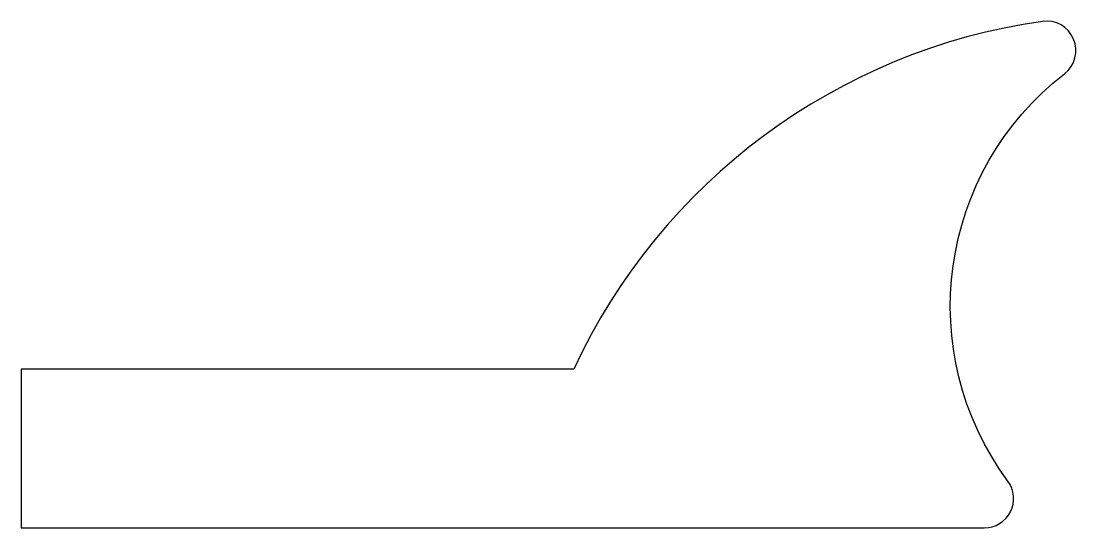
# Model space of a CAD drawing. Extents: x 619.5 to 637.4, y 648.8 to 657.4.
import ezdxf

# ---------------------------------------------------------------- set-up
doc = ezdxf.new("R2010")
doc.units = 0
doc.layers.get('0').update_dxf_attribs({"linetype": 'CONTINUOUS'})

msp = doc.modelspace()

# ---------------------------------------------------------------- linework, layer by layer
at = {"color": 0}
msp.add_lwpolyline([(636.235, 649.564, -0.407917), (637.198, 656.491, 0.76995), (636.822, 657.382, 0.253986), (628.852, 651.466), (619.452, 651.466), (619.452, 648.766), (635.833, 648.766, 0.615627)], format="xyb", close=True, dxfattribs=at)

doc.saveas('drawing.dxf')
